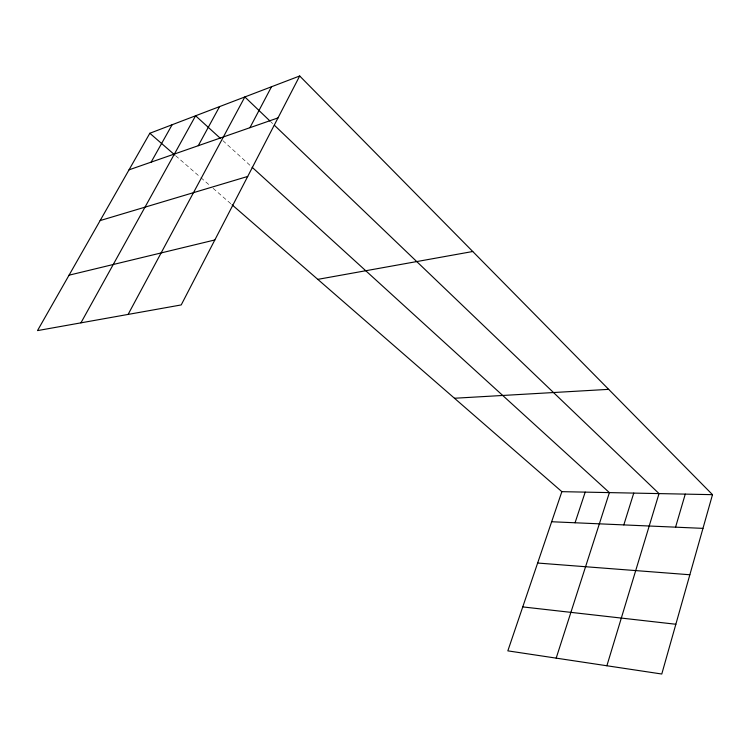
<?xml version="1.0" encoding="UTF-8"?>
<svg xmlns="http://www.w3.org/2000/svg" width="750" height="750" viewBox="0 0 750 750"><rect width="100%" height="100%" fill="white"/><g stroke="black" fill="none" stroke-linecap="round" stroke-linejoin="round"><path stroke-width="0.56" stroke-dasharray="3.75 2.81" d="M175.659 155.728L200.034 176.925M200.906 177.684L209.634 185.287M213.103 188.297L231.216 204.056M222.872 140.625L251.269 166.481M270.984 121.978L272.662 123.6"/><path stroke-width="1.12" d="M299.691 75.984L181.219 304.931L37.5 330.609L149.841 133.266L299.691 75.984L712.5 494.662L661.781 674.016L507.834 650.859L561.863 491.663L232.078 204.806M675.572 527.166L685.256 494.119M606.881 665.756L659.025 493.594L274.35 125.213M623.812 524.906L633.75 493.097M556.181 658.134L609.394 492.609L252.131 167.269M575.062 522.769L585.197 492.122M249.919 127.706L271.509 86.756M128.119 314.419L244.847 96.947L270.141 121.172M198.244 145.716L219.572 106.612M80.934 322.847L195.591 115.781L220.322 138.3M151.125 162.141L172.125 124.744M129.019 169.847L277.997 117.909M100.134 220.575L247.706 176.447M69.047 275.184L214.847 239.953M317.794 279.366L472.753 251.503M454.472 398.25L608.663 389.353M561.863 491.663L712.5 494.662M551.653 521.747L702.966 528.366M537.638 563.034L689.85 574.763M522.75 606.909L675.853 624.253M149.841 133.266L174.797 154.978"/></g></svg>
